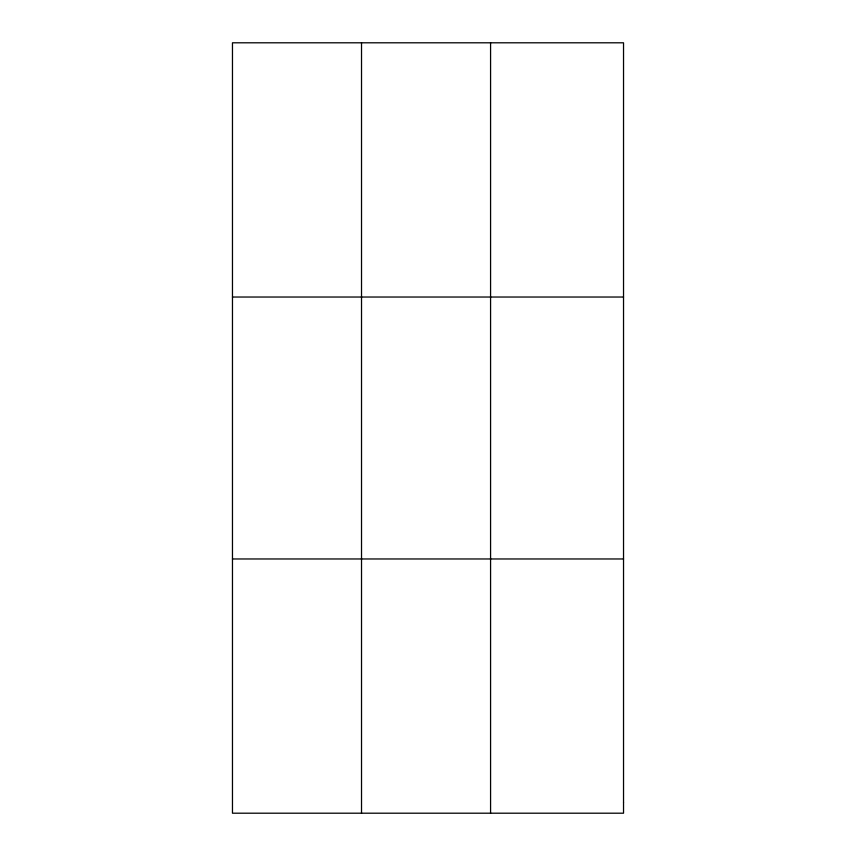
<?xml version="1.0" encoding="UTF-8"?>
<svg xmlns="http://www.w3.org/2000/svg" width="856" height="856" viewBox="0 0 856 856"><rect width="100%" height="100%" fill="white"/><g stroke="black" fill="none" stroke-linecap="round" stroke-linejoin="round"><path stroke-width="1.28" d="M361.521 42.8L361.521 813.2M490.574 42.8L490.574 813.2M232.468 297.032L623.532 297.032M232.468 558.968L623.532 558.968M623.532 802.607L623.532 813.2L232.468 813.2L232.468 42.8L623.532 42.8L623.532 802.607"/></g></svg>
